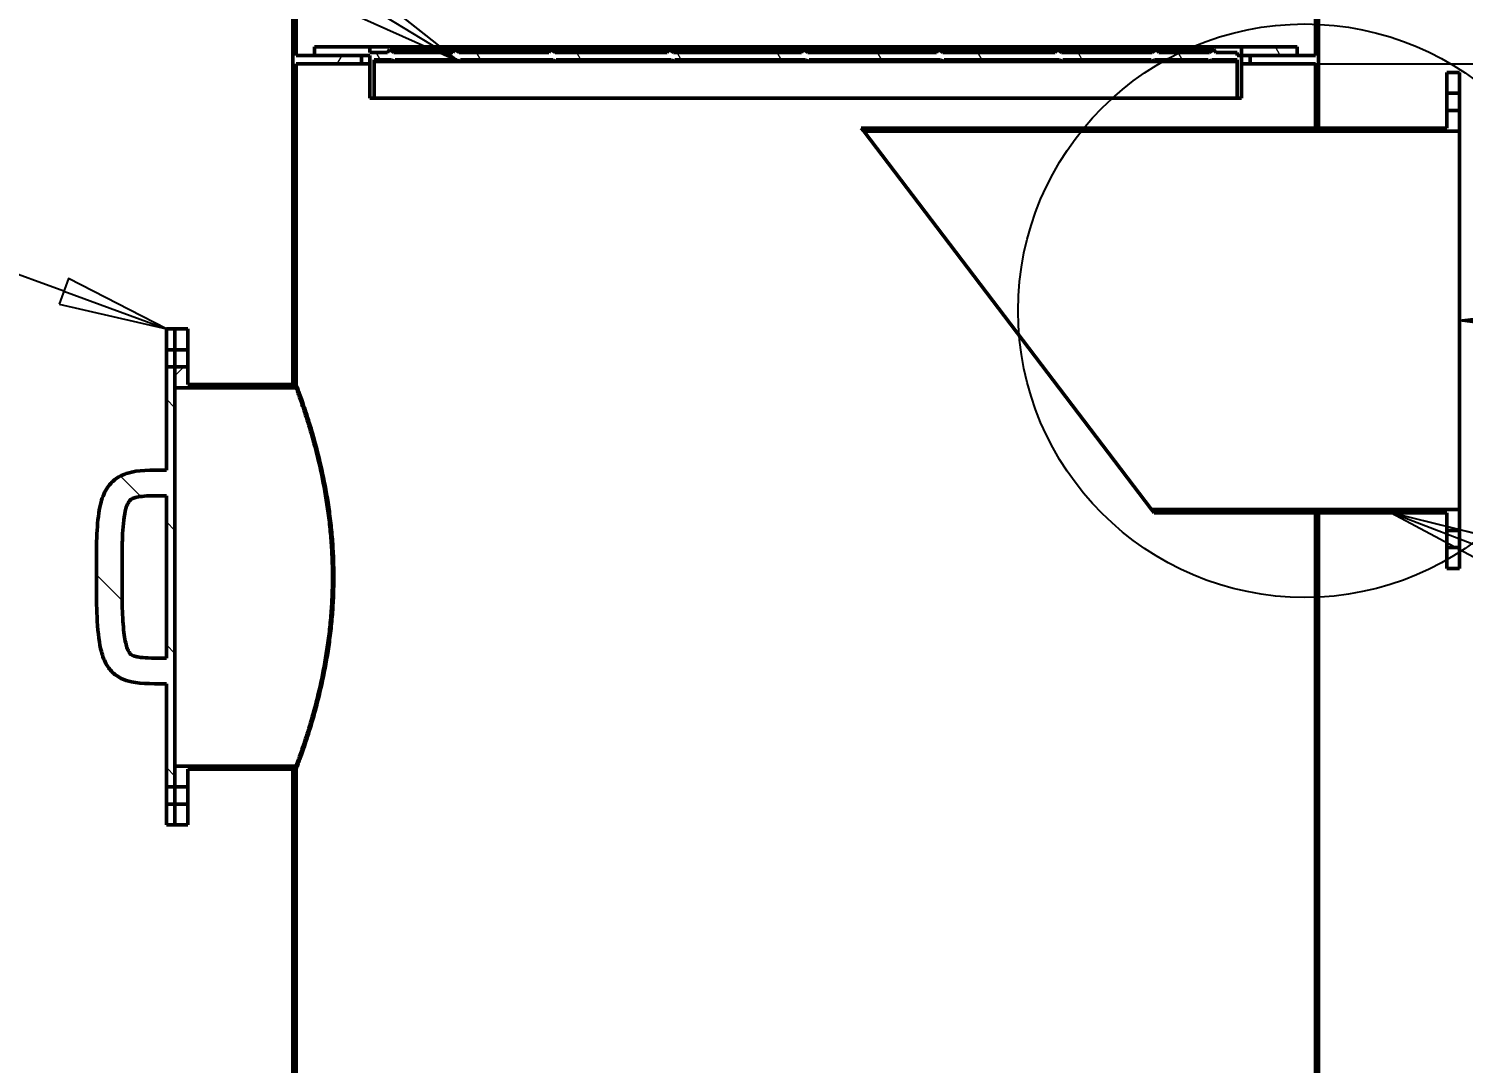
# Model space of a CAD drawing. Header units: millimetres. Extents: x 0 to 19008, y 0 to 13560.
# Drawn here: x 2721 to 4400, y 2950 to 4161 of the extents above; entities that cross this region are included whole.
import ezdxf

# ---------------------------------------------------------------- set-up
doc = ezdxf.new("R2010")
doc.units = ezdxf.units.MM
doc.header["$LTSCALE"] = 32
for name, color, linetype, lineweight in [('剖面线 (ISO)', 7, 'Continuous', 18), ('可见 (ISO)', 7, 'Continuous', 50), ('尺寸 (ISO)', 7, 'Continuous', 25), ('局部视图边界 (ISO)', 7, 'Continuous', 25), ('符号 (ISO)', 7, 'Continuous', 25)]:
    doc.layers.add(name, color=color, linetype=linetype, lineweight=lineweight)
doc.styles.add('标签文本 (ISO)', font='TAHOMA.TTF')
doc.styles.add('注释文本 (ISO)', font='TAHOMA.TTF')
doc.dimstyles.new('默认 (GB)', dxfattribs={"dimscale": 32, "dimtxt": 3.5, "dimasz": 4, "dimexe": 5, "dimexo": 0, "dimgap": 0.75, "dimtad": 1, "dimrnd": 1e-08, "dimdsep": 46, "dimtxsty": '注释文本 (ISO)', "dimblk": 'Filled-1', "dimcen": 0.09, "dimdle": 10, "dimclrd": 256, "dimclre": 256, "dimclrt": 256, "dimaunit": 1, "dimadec": 3, "dimazin": 2, "dimtfac": 1, "dimtmove": 0, "dimatfit": 3, "dimldrblk": 'Filled-1', "dimfxl": 1, "dimtolj": 1, "dimtzin": 0, "dimlwd": -1, "dimlwe": -1, "dimarcsym": 0})
doc.dimstyles.new('默认 - 类型 1 (GB)$7', dxfattribs={"dimscale": 32, "dimtxt": 3.5, "dimasz": 4, "dimexe": 5, "dimexo": 0, "dimgap": 0.75, "dimtad": 1, "dimrnd": 1e-08, "dimdsep": 46, "dimtxsty": '注释文本 (ISO)', "dimblk": 'Filled-1', "dimcen": 0.09, "dimdle": 10, "dimclrd": 256, "dimclre": 256, "dimclrt": 256, "dimaunit": 1, "dimadec": 3, "dimazin": 2, "dimtfac": 1, "dimtmove": 0, "dimatfit": 3, "dimldrblk": 'Filled-1', "dimfxl": 1, "dimtolj": 1, "dimtzin": 0, "dimlwd": -1, "dimlwe": -1, "dimarcsym": 0})

# ---------------------------------------------------------------- blocks, each defined once
blk = doc.blocks.new('引出序号3')
at = {"layer": '符号 (ISO)'}
for p, q in [((67.513, 127.32), (57.013, 127.32)), ((86.321, 120.417), (67.513, 127.32)), ((86.493, 120.887), (86.149, 119.948)), ((90.076, 119.039), (86.493, 120.887)), ((86.321, 120.417), (90.076, 119.039)), ((86.149, 119.948), (90.076, 119.039))]:
    blk.add_line(p, q, dxfattribs=at)
at = {"layer": '符号 (ISO)', "flags": 128}
blk.add_lwpolyline([(86.149, 119.948), (90.076, 119.039), (86.493, 120.887), (86.149, 119.948)], dxfattribs=at)
at = {"layer": '符号 (ISO)'}
blk.add_solid([(86.149, 119.948), (90.076, 119.039), (86.493, 120.887), (86.149, 119.948)], dxfattribs=at)
at = {"layer": '符号 (ISO)', "insert": (62.263, 131.832), "char_height": 3.5, "attachment_point": 5, "style": '注释文本 (ISO)'}
blk.add_mtext('9', dxfattribs=at)
blk = doc.blocks.new('引出序号4')
at = {"layer": '符号 (ISO)'}
for p, q in [((138.6, 110.886), (134.866, 112.32)), ((138.779, 111.353), (134.866, 112.32)), ((134.866, 112.32), (138.421, 110.419))]:
    blk.add_line(p, q, dxfattribs=at)
at = {"layer": '符号 (ISO)', "flags": 128}
blk.add_lwpolyline([(138.779, 111.353), (134.866, 112.32), (138.421, 110.419), (138.779, 111.353)], dxfattribs=at)
at = {"layer": '符号 (ISO)'}
blk.add_solid([(138.779, 111.353), (134.866, 112.32), (138.421, 110.419), (138.779, 111.353)], dxfattribs=at)
blk = doc.blocks.new('引出序号5')
at = {"layer": '符号 (ISO)'}
for p, q in [((62.845, 151.767), (52.345, 151.767)), ((97.363, 130.892), (62.845, 151.767)), ((97.621, 131.319), (97.104, 130.464)), ((100.785, 128.822), (97.621, 131.319)), ((97.363, 130.892), (100.785, 128.822)), ((97.104, 130.464), (100.785, 128.822))]:
    blk.add_line(p, q, dxfattribs=at)
at = {"layer": '符号 (ISO)', "flags": 128}
blk.add_lwpolyline([(97.104, 130.464), (100.785, 128.822), (97.621, 131.319), (97.104, 130.464)], dxfattribs=at)
at = {"layer": '符号 (ISO)'}
blk.add_solid([(97.104, 130.464), (100.785, 128.822), (97.621, 131.319), (97.104, 130.464)], dxfattribs=at)
at = {"layer": '符号 (ISO)', "insert": (57.595, 156.142), "char_height": 3.5, "attachment_point": 5, "style": '注释文本 (ISO)'}
blk.add_mtext('7', dxfattribs=at)
blk = doc.blocks.new('Filled-1')
at = {"color": 0}
for p, q in [((0, 0), (-1, 0.125)), ((-1, 0.125), (-1, -0.125)), ((-1, 0), (0, 0)), ((-1, -0.125), (0, 0))]:
    blk.add_line(p, q, dxfattribs=at)
at = {"color": 0, "flags": 128}
blk.add_lwpolyline([(-1, -0.125), (0, 0), (-1, 0.125), (-1, -0.125)], dxfattribs=at)
at = {"color": 0}
blk.add_solid([(-1, -0.125), (0, 0), (-1, 0.125), (-1, -0.125)], dxfattribs=at)
blk = doc.blocks.new('_DotSmall')
at = {"color": 0, "linetype": 'ByBlock', "const_width": 0.5}
blk.add_lwpolyline([(-0.0625, 0, 1), (0.0625, 0, 1)], format="xyb", close=True, dxfattribs=at)
blk = doc.blocks.new('*D41')
at = {"layer": 'Defpoints', "color": 0, "transparency": 16777216}
for p in [(4226.8, 4119.3), (5046.9, 4119.3), (3646.5, 1873)]:
    blk.add_point(p, dxfattribs=at)
at = {"layer": '尺寸 (ISO)', "transparency": 16777216}
for p, q in [((4226.8, 4119.3), (5206.9, 4119.3)), ((5046.9, 1873), (5046.9, 4119.3)), ((3646.5, 1873), (5206.9, 1873))]:
    blk.add_line(p, q, dxfattribs=at)
at = {"layer": '尺寸 (ISO)', "transparency": 16777216, "xscale": 128, "yscale": 128, "zscale": 128}
for p, rotation in [((5046.9, 4119.3), 90), ((5046.9, 1873), 270)]:
    blk.add_blockref('_DotSmall', p, dxfattribs=dict(at, rotation=rotation))
at = {"layer": '尺寸 (ISO)', "transparency": 16777216, "insert": (4906.2, 2835.5), "char_height": 112, "attachment_point": 1, "rotation": 90, "style": '注释文本 (ISO)'}
blk.add_mtext('\\A1;2250', dxfattribs=at)
blk = doc.blocks.new('*D42')
at = {"layer": 'Defpoints', "color": 0, "transparency": 16777216}
for p in [(4226.8, 10119.3), (5046.9, 10119.3), (4226.8, 4119.3)]:
    blk.add_point(p, dxfattribs=at)
at = {"layer": '尺寸 (ISO)', "transparency": 16777216}
for p, q in [((4226.8, 10119.3), (5206.9, 10119.3)), ((5046.9, 4119.3), (5046.9, 10119.3)), ((4226.8, 4119.3), (5206.9, 4119.3))]:
    blk.add_line(p, q, dxfattribs=at)
at = {"layer": '尺寸 (ISO)', "transparency": 16777216, "xscale": 128, "yscale": 128, "zscale": 128}
for p, rotation in [((5046.9, 10119.3), 90), ((5046.9, 4119.3), 270)]:
    blk.add_blockref('_DotSmall', p, dxfattribs=dict(at, rotation=rotation))
at = {"layer": '尺寸 (ISO)', "transparency": 16777216, "insert": (4906.3, 6957.7), "char_height": 112, "attachment_point": 1, "rotation": 90, "style": '注释文本 (ISO)'}
blk.add_mtext('\\A1;6000', dxfattribs=at)
blk = doc.blocks.new('*D46')
at = {"layer": 'Defpoints', "color": 0, "transparency": 16777216}
for p in [(3630.5, 12619.3), (4180.5, 873), (5394.1, 873)]:
    blk.add_point(p, dxfattribs=at)
at = {"layer": '尺寸 (ISO)', "transparency": 16777216}
for p, q in [((3630.5, 12619.3), (5554.1, 12619.3)), ((5394.1, 12491.3), (5394.1, 1001)), ((4180.5, 873), (5554.1, 873))]:
    blk.add_line(p, q, dxfattribs=at)
at = {"layer": '尺寸 (ISO)', "transparency": 16777216, "xscale": 128, "yscale": 128, "zscale": 128}
for p, rotation in [((5394.1, 12619.3), 90), ((5394.1, 873), 270)]:
    blk.add_blockref('Filled-1', p, dxfattribs=dict(at, rotation=rotation))
at = {"layer": '尺寸 (ISO)', "transparency": 16777216, "insert": (5253.5, 6547.5), "char_height": 112, "attachment_point": 1, "rotation": 90, "style": '注释文本 (ISO)'}
blk.add_mtext('\\A1;11750', dxfattribs=at)
blk = doc.blocks.new('二维局部视图3')
at = {"layer": '局部视图边界 (ISO)'}
blk.add_circle((131.702, 119.706), 10.482, dxfattribs=at)
at = {"layer": '局部视图边界 (ISO)', "insert": (136.566, 131.014), "char_height": 5.25, "attachment_point": 7, "style": '标签文本 (ISO)'}
blk.add_mtext('N', dxfattribs=at)

msp = doc.modelspace()

# ---------------------------------------------------------------- hatches: boundary and pattern name
at = {"layer": '剖面线 (ISO)'}
h = msp.add_hatch(dxfattribs=at)
h.set_pattern_fill('ANSI31', color=256, scale=812.8, angle=14.9999778, style=0)
h.set_pattern_definition([(60, (0, 0), (-87.9882, 50.8), [])])
h.paths.add_polyline_path([(3034.2394, 3294.2543), (3030.5394, 3294.2543), (3030.5394, 2219.2543), (3034.2394, 2219.2543)])
h.paths.add_polyline_path([(4230.5394, 3594.2543), (4226.8394, 3594.2543), (4226.8394, 2219.2543), (4230.5394, 2219.2543)])
h.paths.add_polyline_path([(3110.5394, 4119.2543), (3110.5394, 4129.2543), (3055.5394, 4129.2543), (3034.2394, 4129.2543), (3034.2394, 4494.2543), (3030.5394, 4494.2543), (3030.5394, 3744.2543), (3034.2394, 3744.2543), (3034.2394, 4119.2543)])
h.paths.add_polyline_path([(3110.5394, 11919.2543), (3110.5394, 11929.2543), (3055.5394, 11929.2543), (3034.2394, 11929.2543), (3034.2394, 12119.2543), (3030.5394, 12119.2543), (3030.5394, 10734.2543), (3034.2394, 10734.2543), (3034.2394, 11919.2543)])
h.paths.add_polyline_path([(4150.5394, 11929.2543), (4150.5394, 11919.2543), (4226.8394, 11919.2543), (4226.8394, 11142.9543), (4226.8394, 11142.7543), (4230.5394, 11142.7543), (4230.5394, 11142.9543), (4230.5394, 12119.2543), (4226.8394, 12119.2543), (4226.8394, 11929.2543), (4205.5394, 11929.2543)])
h.paths.add_polyline_path([(3034.2394, 10109.2543), (3110.5394, 10109.2543), (3110.5394, 10119.2543), (3055.5394, 10119.2543), (3034.2394, 10119.2543), (3034.2394, 10284.2543), (3030.5394, 10284.2543), (3030.5394, 4944.2543), (3034.2394, 4944.2543)])
h.paths.add_polyline_path([(4150.5394, 10109.2543), (4226.8394, 10109.2543), (4226.8394, 4129.2543), (4205.5394, 4129.2543), (4150.5394, 4129.2543), (4150.5394, 4119.2543), (4226.8394, 4119.2543), (4226.8394, 4044.2543), (4230.5394, 4044.2543), (4230.5394, 11095.5543), (4230.5394, 11095.7543), (4226.8394, 11095.7543), (4226.8394, 11095.5543), (4226.8394, 10119.2543), (4205.5394, 10119.2543), (4150.5394, 10119.2543)])
h = msp.add_hatch(dxfattribs=at)
h.set_pattern_fill('ANSI31', color=256, scale=812.8, angle=75.0001754, style=0)
h.set_pattern_definition([(120.0002, (0, 0), (-87.988, -50.8003), [])])
h.paths.add_polyline_path([(3143.6008, 4136.3293), (3141.0751, 4132.7636), (3120.5394, 4132.7636), (3120.5394, 4139.2543), (3055.5394, 4139.2543), (3055.5394, 4129.2543), (3110.5394, 4129.2543), (3120.5394, 4129.2543), (3120.5394, 4124.2118), (3120.5394, 4079.2543), (3125.5394, 4079.2543), (3125.5394, 4124.2118), (3145.9447, 4124.2118), (3148.6571, 4122.2906), (3150.0179, 4124.2118), (3222.4175, 4124.2118), (3225.1299, 4122.2906), (3226.4907, 4124.2118), (3334.613, 4124.2118), (3337.3254, 4122.2906), (3338.6862, 4124.2118), (3473.2431, 4124.2118), (3475.9555, 4122.2906), (3477.3163, 4124.2118), (3630.3946, 4124.2118), (3633.107, 4122.2906), (3634.4678, 4124.2118), (3788.3635, 4124.2118), (3791.0759, 4122.2906), (3792.4367, 4124.2118), (3927.3013, 4124.2118), (3930.0138, 4122.2906), (3931.3746, 4124.2118), (4034.5882, 4124.2118), (4035.949, 4122.2906), (4038.6614, 4124.2118), (4101.5504, 4124.2118), (4102.9112, 4122.2906), (4105.6237, 4124.2118), (4135.5394, 4124.2118), (4135.5394, 4079.2543), (4140.5394, 4079.2543), (4140.5394, 4129.2543), (4135.5394, 4129.2543), (4135.5394, 4132.7636), (4110.4932, 4132.7636), (4107.9675, 4136.3293), (4102.9333, 4132.7636), (4043.531, 4132.7636), (4041.0053, 4136.3293), (4035.9711, 4132.7636), (3929.9917, 4132.7636), (3924.9575, 4136.3293), (3922.4318, 4132.7636), (3791.0538, 4132.7636), (3786.0196, 4136.3293), (3783.494, 4132.7636), (3633.085, 4132.7636), (3628.0508, 4136.3293), (3625.5251, 4132.7636), (3475.9334, 4132.7636), (3470.8992, 4136.3293), (3468.3735, 4132.7636), (3337.3033, 4132.7636), (3332.2691, 4136.3293), (3329.7435, 4132.7636), (3225.1078, 4132.7636), (3220.0736, 4136.3293), (3217.5479, 4132.7636), (3148.635, 4132.7636)])
h.paths.add_polyline_path([(4140.5394, 4129.2543), (4150.5394, 4129.2543), (4205.5394, 4129.2543), (4205.5394, 4139.2543), (4140.5394, 4139.2543)])
h = msp.add_hatch(dxfattribs=at)
h.set_pattern_fill('ANSI31', color=256, scale=812.8, angle=105.0002455, style=0)
h.set_pattern_definition([(150.0002, (0, 0), (-50.7996, -87.9884), [])])
h.paths.add_polyline_path([(4380.5443, 3573.6043), (4395.5443, 3573.6043), (4395.5443, 3597.9543), (4035.2282, 3597.9543), (4038.0443, 3594.2543), (4226.8394, 3594.2543), (4230.5394, 3594.2543), (4380.5443, 3594.2543)])
h.paths.add_polyline_path([(4395.5443, 4064.9043), (4380.5443, 4064.9043), (4380.5443, 4044.2543), (4230.5394, 4044.2543), (4226.8394, 4044.2543), (3695.5443, 4044.2543), (3698.3605, 4040.5543), (4395.5443, 4040.5543)])
h.paths.add_polyline_path([(4380.5443, 3529.2543), (4395.5443, 3529.2543), (4395.5443, 3553.6043), (4380.5443, 3553.6043)])
h.paths.add_polyline_path([(4395.5443, 4109.2543), (4380.5443, 4109.2543), (4380.5443, 4084.9043), (4395.5443, 4084.9043)])
h = msp.add_hatch(dxfattribs=at)
h.set_pattern_fill('ANSI31', color=256, scale=812.8, angle=90.0002105, style=0)
h.set_pattern_definition([(135.0002, (0, 0), (-71.8418, -71.8423), [])])
edge = h.paths.add_edge_path()
edge.add_line((2882.4286, 3273.6043), (2892.4286, 3273.6043))
edge.add_line((2892.4286, 3273.6043), (2892.4286, 3297.9543))
edge.add_line((2892.4286, 3297.9543), (2892.4286, 3740.5543))
edge.add_line((2892.4286, 3740.5543), (2892.4286, 3764.9043))
edge.add_line((2892.4286, 3764.9043), (2882.4286, 3764.9043))
edge.add_line((2882.4286, 3764.9043), (2882.4286, 3644.2543))
edge.add_spline(control_points=[(2882.4286, 3644.2543), (2863.5555, 3644.2543), (2849.2361, 3644.2543), (2832.2858, 3639.2571), (2827.565, 3637.0897), (2818.8487, 3630.7136), (2815.2524, 3626.6766), (2809.1755, 3616.6722), (2806.9488, 3610.6577), (2801.1104, 3586.7717), (2800.5645, 3562.6576), (2800.4878, 3530.9403), (2800.4819, 3514.5309), (2800.5603, 3493.2184), (2800.7431, 3480.2259), (2802.4074, 3452.6403), (2803.9519, 3441.1124), (2807.8058, 3426.4905), (2809.8254, 3420.9783), (2815.3179, 3411.8188), (2818.4244, 3408.1605), (2827.0185, 3401.3304), (2832.1863, 3399.0769), (2848.6664, 3394.2543), (2862.8352, 3394.2543), (2882.4286, 3394.2543)], knot_values=[-43.696656304, -43.696656304, -43.696656304, -43.696656304, -37.789086569, -37.789086569, -35.25698667, -35.25698667, -32.612282893, -32.612282893, -29.656253231, -29.656253231, -21.926235823, -21.926235823, -19.788603883, -19.788603883, -16.570939402, -16.570939402, -12.728044649, -12.728044649, -10.366487452, -10.366487452, -8.370031356, -8.370031356, -5.878022287, -5.878022287, 0, 0, 0, 0], degree=3, periodic=0)
edge.add_line((2882.4286, 3394.2543), (2882.4286, 3273.6043))
edge = h.paths.add_edge_path(flags=0)
edge.add_spline(control_points=[(2882.4286, 3614.2543), (2876.1147, 3614.2543), (2870.5822, 3614.2501), (2865.7894, 3614.136), (2861.1539, 3614.0256), (2857.2118, 3613.8099), (2853.9461, 3613.4583), (2850.7489, 3613.1141), (2848.2082, 3612.639), (2846.2614, 3612.0973), (2844.3793, 3611.5736), (2843.0592, 3611.0025), (2842.0633, 3610.435), (2841.1005, 3609.8863), (2840.4169, 3609.3453), (2839.7501, 3608.6572), (2839.1054, 3607.9919), (2838.4736, 3607.1684), (2837.8177, 3606.0303), (2837.1836, 3604.93), (2836.5385, 3603.5366), (2835.9278, 3601.8374), (2834.7613, 3598.5914), (2833.7488, 3594.2301), (2832.9913, 3589.2167), (2832.2835, 3584.5322), (2831.7815, 3579.2902), (2831.4286, 3573.9579), (2831.0989, 3568.9755), (2830.8964, 3563.927), (2830.7648, 3559.0545), (2830.6419, 3554.5017), (2830.5806, 3550.0995), (2830.5457, 3545.9172), (2830.513, 3542.0092), (2830.5033, 3538.2916), (2830.499, 3534.7358), (2830.4911, 3528.171), (2830.4941, 3522.1836), (2830.4965, 3516.0107), (2830.4985, 3510.638), (2830.5028, 3505.0921), (2830.5554, 3499.1186), (2830.6012, 3493.9194), (2830.6844, 3488.4002), (2830.8619, 3482.6309), (2831.0144, 3477.6702), (2831.2374, 3472.527), (2831.578, 3467.3938), (2831.8749, 3462.9179), (2832.2624, 3458.4499), (2832.7694, 3454.222), (2833.2114, 3450.5357), (2833.7448, 3447.0409), (2834.3749, 3443.9233), (2834.9243, 3441.2051), (2835.549, 3438.7753), (2836.2203, 3436.7397), (2836.8056, 3434.9649), (2837.4248, 3433.4942), (2838.0281, 3432.3411), (2838.5606, 3431.3234), (2839.0748, 3430.5544), (2839.5639, 3429.953), (2839.9896, 3429.4296), (2840.395, 3429.0275), (2840.8512, 3428.6579), (2841.2482, 3428.3361), (2841.6876, 3428.0366), (2842.2514, 3427.729), (2843.2211, 3427.2002), (2844.5835, 3426.642), (2846.6229, 3426.136), (2848.1399, 3425.7596), (2850.0218, 3425.4193), (2852.2993, 3425.1472), (2855.6467, 3424.7473), (2859.8424, 3424.4999), (2864.9282, 3424.3778), (2869.8913, 3424.2587), (2875.7001, 3424.2543), (2882.4286, 3424.2543)], knot_values=[1, 1, 1, 1, 1.032805, 1.032805, 1.032805, 1.064533832, 1.064533832, 1.064533832, 1.095596634, 1.095596634, 1.095596634, 1.125627975, 1.125627975, 1.125627975, 1.154662104, 1.154662104, 1.154662104, 1.182732134, 1.182732134, 1.182732134, 1.20987008, 1.20987008, 1.20987008, 1.261710504, 1.261710504, 1.261710504, 1.310149678, 1.310149678, 1.310149678, 1.355410758, 1.355410758, 1.355410758, 1.397702258, 1.397702258, 1.397702258, 1.437219013, 1.437219013, 1.437219013, 1.510176009, 1.510176009, 1.510176009, 1.573675111, 1.573675111, 1.573675111, 1.628942406, 1.628942406, 1.628942406, 1.676464586, 1.676464586, 1.676464586, 1.717900493, 1.717900493, 1.717900493, 1.75402961, 1.75402961, 1.75402961, 1.78553159, 1.78553159, 1.78553159, 1.812999041, 1.812999041, 1.812999041, 1.837241204, 1.837241204, 1.837241204, 1.858340695, 1.858340695, 1.858340695, 1.876704922, 1.876704922, 1.876704922, 1.908286277, 1.908286277, 1.908286277, 1.931778242, 1.931778242, 1.931778242, 1.966305764, 1.966305764, 1.966305764, 2, 2, 2, 2], degree=3, periodic=0)
edge.add_line((2882.4286, 3424.2543), (2882.4286, 3614.2543))
h.paths.add_polyline_path([(2892.4286, 3809.2543), (2882.4286, 3809.2543), (2882.4286, 3784.9043), (2892.4286, 3784.9043)])
h.paths.add_polyline_path([(2882.4286, 3229.2543), (2892.4286, 3229.2543), (2892.4286, 3253.6043), (2882.4286, 3253.6043)])
h = msp.add_hatch(dxfattribs=at)
h.set_pattern_fill('ANSI31', color=256, scale=812.8, style=0)
h.set_pattern_definition([(45, (0, 0), (-71.842, 71.842), [])])
h.paths.add_polyline_path([(2907.4286, 3764.9043), (2892.4286, 3764.9043), (2892.4286, 3740.5543), (3034.2394, 3740.5543), (3034.2394, 3744.2543), (3030.5394, 3744.2543), (2907.4286, 3744.2543)])
h.paths.add_polyline_path([(2892.4286, 3273.6043), (2907.4286, 3273.6043), (2907.4286, 3294.2543), (3030.5394, 3294.2543), (3034.2394, 3294.2543), (3034.2394, 3297.9543), (2892.4286, 3297.9543)])
h.paths.add_polyline_path([(2907.4286, 3809.2543), (2892.4286, 3809.2543), (2892.4286, 3784.9043), (2907.4286, 3784.9043)])
h.paths.add_polyline_path([(2892.4286, 3229.2543), (2907.4286, 3229.2543), (2907.4286, 3253.6043), (2892.4286, 3253.6043)])

# ---------------------------------------------------------------- linework, layer by layer
at = {"layer": '可见 (ISO)'}
for p, q in [((4230.5394, 4044.2543), (4230.5394, 11095.7543)), ((4226.8394, 10109.2543), (4226.8394, 4129.2543)), ((3030.5394, 4494.2543), (3030.5394, 3744.2543)), ((3034.2394, 4129.2543), (3034.2394, 4494.2543)), ((3120.5394, 4139.2543), (3055.5394, 4139.2543)), ((3055.5394, 4139.2543), (3055.5394, 4129.2543)), ((3120.5394, 4132.7636), (3120.5394, 4139.2543)), ((3120.5394, 4139.2543), (4140.5394, 4139.2543)), ((3141.0751, 4132.7636), (3120.5394, 4132.7636)), ((3143.6008, 4136.3293), (3141.0751, 4132.7636)), ((3148.635, 4132.7636), (3143.6008, 4136.3293)), ((3146.122, 4136.3293), (3220.0736, 4136.3293)), ((3217.5479, 4132.7636), (3148.635, 4132.7636)), ((3220.0736, 4136.3293), (3217.5479, 4132.7636)), ((3225.1078, 4132.7636), (3220.0736, 4136.3293)), ((3220.0736, 4136.3293), (3332.2691, 4136.3293)), ((3329.7435, 4132.7636), (3225.1078, 4132.7636)), ((3332.2691, 4136.3293), (3329.7435, 4132.7636)), ((3337.3033, 4132.7636), (3332.2691, 4136.3293)), ((3332.2691, 4136.3293), (3470.8992, 4136.3293)), ((3468.3735, 4132.7636), (3337.3033, 4132.7636)), ((3470.8992, 4136.3293), (3468.3735, 4132.7636)), ((3475.9334, 4132.7636), (3470.8992, 4136.3293)), ((3470.8992, 4136.3293), (3628.0508, 4136.3293)), ((3625.5251, 4132.7636), (3475.9334, 4132.7636)), ((3628.0508, 4136.3293), (3625.5251, 4132.7636)), ((3633.085, 4132.7636), (3628.0508, 4136.3293)), ((3628.0508, 4136.3293), (3786.0196, 4136.3293)), ((3783.494, 4132.7636), (3633.085, 4132.7636)), ((3786.0196, 4136.3293), (3783.494, 4132.7636)), ((3791.0538, 4132.7636), (3786.0196, 4136.3293)), ((3786.0196, 4136.3293), (3924.9575, 4136.3293)), ((3922.4318, 4132.7636), (3791.0538, 4132.7636)), ((3924.9575, 4136.3293), (3922.4318, 4132.7636)), ((3929.9917, 4132.7636), (3924.9575, 4136.3293)), ((3924.9575, 4136.3293), (4041.0053, 4136.3293)), ((4035.9711, 4132.7636), (3929.9917, 4132.7636)), ((4041.0053, 4136.3293), (4035.9711, 4132.7636)), ((4043.531, 4132.7636), (4041.0053, 4136.3293)), ((4041.0053, 4136.3293), (4107.9675, 4136.3293)), ((4102.9333, 4132.7636), (4043.531, 4132.7636)), ((4107.9675, 4136.3293), (4102.9333, 4132.7636)), ((4110.4932, 4132.7636), (4107.9675, 4136.3293)), ((4135.5394, 4132.7636), (4110.4932, 4132.7636)), ((4135.5394, 4129.2543), (4135.5394, 4132.7636)), ((4205.5394, 4139.2543), (4140.5394, 4139.2543)), ((4140.5394, 4139.2543), (4140.5394, 4129.2543)), ((4205.5394, 4129.2543), (4205.5394, 4139.2543)), ((3110.5394, 4129.2543), (3034.2394, 4129.2543)), ((3034.2394, 3744.2543), (3034.2394, 4119.2543)), ((3034.2394, 4119.2543), (3110.5394, 4119.2543)), ((3055.5394, 4129.2543), (3120.5394, 4129.2543)), ((3110.5394, 4119.2543), (3110.5394, 4129.2543)), ((3120.5394, 4119.2543), (3110.5394, 4119.2543)), ((3120.5394, 4129.2543), (3120.5394, 4124.2118)), ((3120.5394, 4124.2118), (3120.5394, 4079.2543)), ((3125.5394, 4079.2543), (3125.5394, 4124.2118)), ((3125.5394, 4124.2118), (3145.9447, 4124.2118)), ((4135.5218, 4122.2385), (3125.557, 4122.2385)), ((3145.9447, 4124.2118), (3148.6571, 4122.2906)), ((3148.6571, 4122.2906), (3150.0179, 4124.2118)), ((3150.0179, 4124.2118), (3222.4175, 4124.2118)), ((3222.4175, 4124.2118), (3225.1299, 4122.2906)), ((3225.1299, 4122.2906), (3226.4907, 4124.2118)), ((3226.4907, 4124.2118), (3334.613, 4124.2118)), ((3334.613, 4124.2118), (3337.3254, 4122.2906)), ((3337.3254, 4122.2906), (3338.6862, 4124.2118)), ((3338.6862, 4124.2118), (3473.2431, 4124.2118)), ((3473.2431, 4124.2118), (3475.9555, 4122.2906)), ((3475.9555, 4122.2906), (3477.3163, 4124.2118)), ((3477.3163, 4124.2118), (3630.3946, 4124.2118)), ((3630.3946, 4124.2118), (3633.107, 4122.2906)), ((3633.107, 4122.2906), (3634.4678, 4124.2118)), ((3634.4678, 4124.2118), (3788.3635, 4124.2118)), ((3788.3635, 4124.2118), (3791.0759, 4122.2906)), ((3791.0759, 4122.2906), (3792.4367, 4124.2118)), ((3792.4367, 4124.2118), (3927.3013, 4124.2118)), ((3927.3013, 4124.2118), (3930.0138, 4122.2906)), ((3930.0138, 4122.2906), (3931.3746, 4124.2118)), ((3931.3746, 4124.2118), (4034.5882, 4124.2118)), ((4034.5882, 4124.2118), (4035.949, 4122.2906)), ((4035.949, 4122.2906), (4038.6614, 4124.2118)), ((4038.6614, 4124.2118), (4101.5504, 4124.2118)), ((4101.5504, 4124.2118), (4102.9112, 4122.2906)), ((4102.9112, 4122.2906), (4105.6237, 4124.2118)), ((4105.6237, 4124.2118), (4135.5394, 4124.2118)), ((4140.5394, 4129.2543), (4135.5394, 4129.2543)), ((4135.5394, 4124.2118), (4135.5394, 4079.2543)), ((4140.5394, 4129.2543), (4205.5394, 4129.2543)), ((4140.5394, 4079.2543), (4140.5394, 4129.2543)), ((4150.5394, 4119.2543), (4140.5394, 4119.2543)), ((4226.8394, 4129.2543), (4150.5394, 4129.2543)), ((4150.5394, 4129.2543), (4150.5394, 4119.2543)), ((4150.5394, 4119.2543), (4226.8394, 4119.2543)), ((4226.8394, 4119.2543), (4226.8394, 4044.2543)), ((4395.5443, 4109.2543), (4380.5443, 4109.2543)), ((4380.5443, 4109.2543), (4380.5443, 4084.9043)), ((4395.5443, 4084.9043), (4395.5443, 4109.2543)), ((3120.5394, 4079.2543), (3125.5394, 4079.2543)), ((3125.5394, 4079.2543), (4135.5394, 4079.2543)), ((4135.5394, 4079.2543), (4140.5394, 4079.2543)), ((4380.5443, 4084.9043), (4395.5443, 4084.9043)), ((4380.5443, 4064.9043), (4380.5443, 4084.9043)), ((4395.5443, 4084.9043), (4395.5443, 4064.9043)), ((4395.5443, 4064.9043), (4380.5443, 4064.9043)), ((4380.5443, 4064.9043), (4380.5443, 4044.2543)), ((4395.5443, 4040.5543), (4395.5443, 4064.9043)), ((4380.5443, 4044.2543), (3695.5443, 4044.2543)), ((3695.5443, 4044.2543), (3698.3605, 4040.5543)), ((3698.3605, 4040.5543), (4395.5443, 4040.5543)), ((3698.3605, 4040.5543), (4035.2282, 3597.9543)), ((4226.8394, 4044.2543), (4230.5394, 4044.2543)), ((4395.5443, 3597.9543), (4395.5443, 4040.5543)), ((2892.4286, 3809.2543), (2882.4286, 3809.2543)), ((2882.4286, 3809.2543), (2882.4286, 3784.9043)), ((2907.4286, 3809.2543), (2892.4286, 3809.2543)), ((2892.4286, 3809.2543), (2892.4286, 3784.9043)), ((2892.4286, 3784.9043), (2892.4286, 3809.2543)), ((2907.4286, 3784.9043), (2907.4286, 3809.2543)), ((2882.4286, 3784.9043), (2892.4286, 3784.9043)), ((2882.4286, 3764.9043), (2882.4286, 3784.9043)), ((2892.4286, 3784.9043), (2907.4286, 3784.9043)), ((2892.4286, 3764.9043), (2892.4286, 3784.9043)), ((2892.4286, 3784.9043), (2892.4286, 3764.9043)), ((2907.4286, 3784.9043), (2907.4286, 3764.9043)), ((2892.4286, 3764.9043), (2882.4286, 3764.9043)), ((2882.4286, 3764.9043), (2882.4286, 3644.2543)), ((2907.4286, 3764.9043), (2892.4286, 3764.9043)), ((2892.4286, 3764.9043), (2892.4286, 3740.5543)), ((2892.4286, 3273.6043), (2892.4286, 3764.9043)), ((2907.4286, 3744.2543), (2907.4286, 3764.9043)), ((3034.2394, 3744.2543), (2907.4286, 3744.2543)), ((3030.5394, 3744.2543), (3034.2394, 3744.2543)), ((3034.2394, 3740.5543), (3034.2394, 3744.2543)), ((2892.4286, 3740.5543), (3034.2394, 3740.5543)), ((2882.4286, 3614.2543), (2882.4286, 3424.2543)), ((4395.5443, 3597.9543), (4035.2282, 3597.9543)), ((4035.2282, 3597.9543), (4038.0443, 3594.2543)), ((4038.0443, 3594.2543), (4380.5443, 3594.2543)), ((4230.5394, 3594.2543), (4226.8394, 3594.2543)), ((4226.8394, 3594.2543), (4226.8394, 2219.2543)), ((4230.5394, 2219.2543), (4230.5394, 3594.2543)), ((4380.5443, 3594.2543), (4380.5443, 3573.6043)), ((4395.5443, 3573.6043), (4395.5443, 3597.9543)), ((4380.5443, 3573.6043), (4395.5443, 3573.6043)), ((4380.5443, 3553.6043), (4380.5443, 3573.6043)), ((4395.5443, 3573.6043), (4395.5443, 3553.6043)), ((4395.5443, 3553.6043), (4380.5443, 3553.6043)), ((4380.5443, 3553.6043), (4380.5443, 3529.2543)), ((4395.5443, 3529.2543), (4395.5443, 3553.6043)), ((4380.5443, 3529.2543), (4395.5443, 3529.2543)), ((2882.4286, 3394.2543), (2882.4286, 3273.6043)), ((3034.2394, 3297.9543), (2892.4286, 3297.9543)), ((2892.4286, 3297.9543), (2892.4286, 3273.6043)), ((2907.4286, 3273.6043), (2907.4286, 3294.2543)), ((2907.4286, 3294.2543), (3034.2394, 3294.2543)), ((3034.2394, 3294.2543), (3030.5394, 3294.2543)), ((3030.5394, 3294.2543), (3030.5394, 2219.2543)), ((3034.2394, 3294.2543), (3034.2394, 3297.9543)), ((3034.2394, 2219.2543), (3034.2394, 3294.2543)), ((2882.4286, 3273.6043), (2892.4286, 3273.6043)), ((2882.4286, 3253.6043), (2882.4286, 3273.6043)), ((2892.4286, 3273.6043), (2907.4286, 3273.6043)), ((2892.4286, 3253.6043), (2892.4286, 3273.6043)), ((2892.4286, 3273.6043), (2892.4286, 3253.6043)), ((2907.4286, 3273.6043), (2907.4286, 3253.6043)), ((2892.4286, 3253.6043), (2882.4286, 3253.6043)), ((2882.4286, 3253.6043), (2882.4286, 3229.2543)), ((2907.4286, 3253.6043), (2892.4286, 3253.6043)), ((2892.4286, 3253.6043), (2892.4286, 3229.2543)), ((2892.4286, 3229.2543), (2892.4286, 3253.6043)), ((2907.4286, 3229.2543), (2907.4286, 3253.6043)), ((2882.4286, 3229.2543), (2892.4286, 3229.2543)), ((2892.4286, 3229.2543), (2907.4286, 3229.2543))]:
    msp.add_line(p, q, dxfattribs=at)
for centre, major_axis, ratio, start_param, end_param in [((3630.5394, 4023.3553), (510, 0), 0.708307978, 2.823514049, 2.827433388), ((3630.5394, 4124.2118), (-505, 0), 0.467905298, 0, 0.008351196), ((3630.5394, 4124.2118), (-505, 0), 0.467905298, 3.133241457, 3.141592654)]:
    msp.add_ellipse(centre, major_axis=major_axis, ratio=ratio, start_param=start_param, end_param=end_param, dxfattribs=at)
for points, knots in [([(3034.2394, 3744.2543), (3034.2394, 3744.2543), (3034.3684, 3743.9132), (3034.8986, 3742.5025), (3035.2998, 3741.4329), (3036.3695, 3738.551), (3037.038, 3736.7385), (3038.6189, 3732.3864), (3039.5313, 3729.8467), (3042.5747, 3721.2021), (3045.0203, 3714.0487), (3050.292, 3697.5778), (3053.1135, 3688.259), (3058.6004, 3668.4398), (3061.4644, 3657.2383), (3066.889, 3632.8104), (3069.4441, 3619.5839), (3072.6552, 3598.833), (3073.6238, 3591.7593), (3075.3087, 3577.4194), (3076.0248, 3570.1531), (3077.1735, 3555.5593), (3077.6061, 3548.2308), (3078.1783, 3533.6498), (3078.3178, 3526.3972), (3078.3178, 3519.2543)], [102.818448079, 102.818448079, 102.818448079, 102.818448079, 104.959656514, 104.959656514, 107.10086495, 107.10086495, 109.242073385, 109.242073385, 111.38328182, 111.38328182, 115.665698691, 115.665698691, 119.948115562, 119.948115562, 124.233902698, 124.233902698, 128.519689834, 128.519689834, 130.662583401, 130.662583401, 132.805476969, 132.805476969, 134.948370537, 134.948370537, 137.091264105, 137.091264105, 137.091264105, 137.091264105]), ([(3034.2394, 3744.2543), (3034.2394, 3744.2543), (3034.3684, 3743.9132), (3034.8986, 3742.5025), (3035.2998, 3741.4329), (3036.3695, 3738.551), (3037.038, 3736.7385), (3038.6189, 3732.3864), (3039.5313, 3729.8467), (3042.5747, 3721.2021), (3045.0203, 3714.0487), (3050.292, 3697.5778), (3053.1135, 3688.259), (3058.6004, 3668.4398), (3061.4644, 3657.2383), (3066.889, 3632.8104), (3069.4441, 3619.5839), (3072.6552, 3598.833), (3073.6238, 3591.7593), (3075.3087, 3577.4194), (3076.0248, 3570.1531), (3077.1735, 3555.5593), (3077.6061, 3548.2308), (3078.1783, 3533.6498), (3078.3178, 3526.3972), (3078.3178, 3512.1113), (3078.1783, 3504.8588), (3077.6061, 3490.2778), (3077.1735, 3482.9493), (3076.0248, 3468.3554), (3075.3087, 3461.0892), (3073.6238, 3446.7492), (3072.6552, 3439.6755), (3069.4441, 3418.9246), (3066.889, 3405.6981), (3061.4644, 3381.2703), (3058.6004, 3370.0688), (3053.1135, 3350.2495), (3050.292, 3340.9308), (3045.0203, 3324.4598), (3042.5747, 3317.3064), (3039.5313, 3308.6618), (3038.6189, 3306.1221), (3037.038, 3301.77), (3036.3695, 3299.9576), (3035.2998, 3297.0756), (3034.8986, 3296.006), (3034.3684, 3294.5953), (3034.2394, 3294.2543), (3034.2394, 3294.2543)], [34.272816026, 34.272816026, 34.272816026, 34.272816026, 36.414024462, 36.414024462, 38.555232897, 38.555232897, 40.696441333, 40.696441333, 42.837649768, 42.837649768, 47.120066639, 47.120066639, 51.40248351, 51.40248351, 55.688270646, 55.688270646, 59.974057781, 59.974057781, 62.116951349, 62.116951349, 64.259844917, 64.259844917, 66.402738485, 66.402738485, 68.545632052, 68.545632052, 70.68852562, 70.68852562, 72.831419188, 72.831419188, 74.974312756, 74.974312756, 77.117206324, 77.117206324, 81.402993459, 81.402993459, 85.688780595, 85.688780595, 89.971197466, 89.971197466, 94.253614337, 94.253614337, 96.394822772, 96.394822772, 98.536031208, 98.536031208, 100.677239643, 100.677239643, 102.818448079, 102.818448079, 102.818448079, 102.818448079]), ([(3034.2394, 3297.9543), (3034.2394, 3297.9543), (3034.3641, 3298.2894), (3034.8767, 3299.6762), (3035.2646, 3300.7277), (3036.2989, 3303.5611), (3036.9453, 3305.343), (3038.474, 3309.6224), (3039.3562, 3312.1198), (3042.299, 3320.6211), (3044.6636, 3327.6567), (3049.7602, 3343.8585), (3052.4876, 3353.0258), (3057.7903, 3372.5244), (3060.5573, 3383.5444), (3065.7965, 3407.5755), (3068.2634, 3420.5867), (3071.3625, 3440.9978), (3072.2971, 3447.9554), (3073.9227, 3462.0591), (3074.6134, 3469.2053), (3075.7214, 3483.557), (3076.1385, 3490.7634), (3076.6902, 3505.1008), (3076.8247, 3512.2316), (3076.8247, 3526.2769), (3076.6902, 3533.4078), (3076.1385, 3547.7451), (3075.7214, 3554.9516), (3074.6134, 3569.3033), (3073.9227, 3576.4495), (3072.2971, 3590.5532), (3071.3625, 3597.5107), (3068.2634, 3617.9218), (3065.7965, 3630.933), (3060.5573, 3654.9641), (3057.7903, 3665.9841), (3052.4876, 3685.4827), (3049.7602, 3694.6501), (3044.6636, 3710.8518), (3042.299, 3717.8875), (3039.3562, 3726.3887), (3038.474, 3728.8861), (3036.9453, 3733.1655), (3036.2989, 3734.9475), (3035.2646, 3737.7808), (3034.8767, 3738.8323), (3034.3641, 3740.2191), (3034.2394, 3740.5543), (3034.2394, 3740.5543)], [33.696421724, 33.696421724, 33.696421724, 33.696421724, 35.801676596, 35.801676596, 37.906931468, 37.906931468, 40.012186339, 40.012186339, 42.117441211, 42.117441211, 46.327950955, 46.327950955, 50.538460698, 50.538460698, 54.752056386, 54.752056386, 58.965652073, 58.965652073, 61.072449917, 61.072449917, 63.179247761, 63.179247761, 65.286045604, 65.286045604, 67.392843448, 67.392843448, 69.499641292, 69.499641292, 71.606439136, 71.606439136, 73.713236979, 73.713236979, 75.820034823, 75.820034823, 80.033630511, 80.033630511, 84.247226198, 84.247226198, 88.457735942, 88.457735942, 92.668245685, 92.668245685, 94.773500557, 94.773500557, 96.878755429, 96.878755429, 98.9840103, 98.9840103, 101.089265172, 101.089265172, 101.089265172, 101.089265172]), ([(2882.4286, 3644.2543), (2863.5555, 3644.2543), (2849.2361, 3644.2543), (2832.2858, 3639.2571), (2827.565, 3637.0897), (2818.8487, 3630.7136), (2815.2524, 3626.6766), (2809.1755, 3616.6722), (2806.9488, 3610.6577), (2801.1104, 3586.7717), (2800.5645, 3562.6576), (2800.4878, 3530.9403), (2800.4819, 3514.5309), (2800.5603, 3493.2184), (2800.7431, 3480.2259), (2802.4074, 3452.6403), (2803.9519, 3441.1124), (2807.8058, 3426.4905), (2809.8254, 3420.9783), (2815.3179, 3411.8188), (2818.4244, 3408.1605), (2827.0185, 3401.3304), (2832.1863, 3399.0769), (2848.6664, 3394.2543), (2862.8352, 3394.2543), (2882.4286, 3394.2543)], [-43.696656304, -43.696656304, -43.696656304, -43.696656304, -37.789086569, -37.789086569, -35.25698667, -35.25698667, -32.612282893, -32.612282893, -29.656253231, -29.656253231, -21.926235823, -21.926235823, -19.788603883, -19.788603883, -16.570939402, -16.570939402, -12.728044649, -12.728044649, -10.366487452, -10.366487452, -8.370031356, -8.370031356, -5.878022287, -5.878022287, 0, 0, 0, 0]), ([(2882.4286, 3614.2543), (2876.1147, 3614.2543), (2870.5822, 3614.2501), (2865.7894, 3614.136), (2861.1539, 3614.0256), (2857.2118, 3613.8099), (2853.9461, 3613.4583), (2850.7489, 3613.1141), (2848.2082, 3612.639), (2846.2614, 3612.0973), (2844.3793, 3611.5736), (2843.0592, 3611.0025), (2842.0633, 3610.435), (2841.1005, 3609.8863), (2840.4169, 3609.3453), (2839.7501, 3608.6572), (2839.1054, 3607.9919), (2838.4736, 3607.1684), (2837.8177, 3606.0303), (2837.1836, 3604.93), (2836.5385, 3603.5366), (2835.9278, 3601.8374), (2834.7613, 3598.5914), (2833.7488, 3594.2301), (2832.9913, 3589.2167), (2832.2835, 3584.5322), (2831.7815, 3579.2902), (2831.4286, 3573.9579), (2831.0989, 3568.9755), (2830.8964, 3563.927), (2830.7648, 3559.0545), (2830.6419, 3554.5017), (2830.5806, 3550.0995), (2830.5457, 3545.9172), (2830.513, 3542.0092), (2830.5033, 3538.2916), (2830.499, 3534.7358), (2830.4911, 3528.171), (2830.4941, 3522.1836), (2830.4965, 3516.0107), (2830.4985, 3510.638), (2830.5028, 3505.0921), (2830.5554, 3499.1186), (2830.6012, 3493.9194), (2830.6844, 3488.4002), (2830.8619, 3482.6309), (2831.0144, 3477.6702), (2831.2374, 3472.527), (2831.578, 3467.3938), (2831.8749, 3462.9179), (2832.2624, 3458.4499), (2832.7694, 3454.222), (2833.2114, 3450.5357), (2833.7448, 3447.0409), (2834.3749, 3443.9233), (2834.9243, 3441.2051), (2835.549, 3438.7753), (2836.2203, 3436.7397), (2836.8056, 3434.9649), (2837.4248, 3433.4942), (2838.0281, 3432.3411), (2838.5606, 3431.3234), (2839.0748, 3430.5544), (2839.5639, 3429.953), (2839.9896, 3429.4296), (2840.395, 3429.0275), (2840.8512, 3428.6579), (2841.2482, 3428.3361), (2841.6876, 3428.0366), (2842.2514, 3427.729), (2843.2211, 3427.2002), (2844.5835, 3426.642), (2846.6229, 3426.136), (2848.1399, 3425.7596), (2850.0218, 3425.4193), (2852.2993, 3425.1472), (2855.6467, 3424.7473), (2859.8424, 3424.4999), (2864.9282, 3424.3778), (2869.8913, 3424.2587), (2875.7001, 3424.2543), (2882.4286, 3424.2543)], [1, 1, 1, 1, 1.032805, 1.032805, 1.032805, 1.064533832, 1.064533832, 1.064533832, 1.095596634, 1.095596634, 1.095596634, 1.125627975, 1.125627975, 1.125627975, 1.154662104, 1.154662104, 1.154662104, 1.182732134, 1.182732134, 1.182732134, 1.20987008, 1.20987008, 1.20987008, 1.261710504, 1.261710504, 1.261710504, 1.310149678, 1.310149678, 1.310149678, 1.355410758, 1.355410758, 1.355410758, 1.397702258, 1.397702258, 1.397702258, 1.437219013, 1.437219013, 1.437219013, 1.510176009, 1.510176009, 1.510176009, 1.573675111, 1.573675111, 1.573675111, 1.628942406, 1.628942406, 1.628942406, 1.676464586, 1.676464586, 1.676464586, 1.717900493, 1.717900493, 1.717900493, 1.75402961, 1.75402961, 1.75402961, 1.78553159, 1.78553159, 1.78553159, 1.812999041, 1.812999041, 1.812999041, 1.837241204, 1.837241204, 1.837241204, 1.858340695, 1.858340695, 1.858340695, 1.876704922, 1.876704922, 1.876704922, 1.908286277, 1.908286277, 1.908286277, 1.931778242, 1.931778242, 1.931778242, 1.966305764, 1.966305764, 1.966305764, 2, 2, 2, 2]), ([(3078.3178, 3519.2543), (3078.3178, 3512.1113), (3078.1783, 3504.8588), (3077.6061, 3490.2778), (3077.1735, 3482.9493), (3076.0248, 3468.3554), (3075.3087, 3461.0892), (3073.6238, 3446.7492), (3072.6552, 3439.6755), (3069.4441, 3418.9246), (3066.889, 3405.6981), (3061.4644, 3381.2703), (3058.6004, 3370.0688), (3053.1135, 3350.2495), (3050.292, 3340.9308), (3045.0203, 3324.4598), (3042.5747, 3317.3064), (3039.5313, 3308.6618), (3038.6189, 3306.1221), (3037.038, 3301.77), (3036.3695, 3299.9576), (3035.2998, 3297.0756), (3034.8986, 3296.006), (3034.3684, 3294.5953), (3034.2394, 3294.2543), (3034.2394, 3294.2543)], [0, 0, 0, 0, 2.142893568, 2.142893568, 4.285787136, 4.285787136, 6.428680703, 6.428680703, 8.571574271, 8.571574271, 12.857361407, 12.857361407, 17.143148542, 17.143148542, 21.425565413, 21.425565413, 25.707982284, 25.707982284, 27.84919072, 27.84919072, 29.990399155, 29.990399155, 32.131607591, 32.131607591, 34.272816026, 34.272816026, 34.272816026, 34.272816026])]:
    msp.add_open_spline(points, degree=3, knots=knots, dxfattribs=at)

# ---------------------------------------------------------------- block references
at = {"layer": '局部视图边界 (ISO)', "xscale": 32, "yscale": 32, "zscale": 32}
msp.add_blockref('二维局部视图3', (0, 0), dxfattribs=at)
at = {"layer": '符号 (ISO)', "xscale": 32, "yscale": 32, "zscale": 32}
for name in ['引出序号5', '引出序号3', '引出序号4']:
    msp.add_blockref(name, (0, 0), dxfattribs=at)

# ---------------------------------------------------------------- dimensions: what is measured, and where the dimension line sits
at = {"layer": '尺寸 (ISO)'}
for base, p1, p2, override, picture, middle in [((5394.1026, 873.0043), (3630.5394, 12619.2543), (4180.5394, 873.0043), {"dimgap": 0.75, "dimdec": 2, "dimlfac": 1.000319, "dimtol": 0, "dimlim": 0, "dimtp": 0, "dimtm": 0, "dimtdec": 2, "dimtofl": 0, "dimatfit": 1}, '*D46', (5394.1026, 6746.1293)), ((5046.8667, 10119.2543), (4226.8394, 4119.2543), (4226.8394, 10119.2543), {"dimgap": 0.75, "dimdec": 2, "dimblk1": 'DotSmall', "dimblk2": 'DotSmall', "dimsah": 1, "dimdle": 0, "dimtol": 0, "dimlim": 0, "dimtp": 0, "dimtm": 0, "dimtdec": 2, "dimtofl": 0, "dimatfit": 1}, '*D42', (5046.8667, 7119.5743)), ((5046.8667, 4119.2543), (3646.5394, 1872.9543), (4226.8394, 4119.2543), {"dimgap": 0.75, "dimdec": 2, "dimlfac": 1.001647, "dimblk1": 'DotSmall', "dimblk2": 'DotSmall', "dimsah": 1, "dimdle": 0, "dimtol": 0, "dimlim": 0, "dimtp": 0, "dimtm": 0, "dimtdec": 2, "dimtofl": 0, "dimatfit": 1}, '*D41', (5046.8667, 2996.4243))]:
    dim = msp.add_linear_dim(base=base, p1=p1, p2=p2, angle=90, dimstyle='默认 (GB)', override=override, dxfattribs=at)
    dim.commit()
    dim.dimension.update_dxf_attribs({"geometry": picture, "text_midpoint": middle, "dimtype": 160})

# ---------------------------------------------------------------- leaders
at = {"layer": '符号 (ISO)', "annotation_type": 0, "has_hookline": 1, "hookline_direction": 0, "text_width": 70.4795}
msp.add_leader([(4395.5443, 3819.2543), (4845.7594, 3817.0239)], dimstyle='默认 - 类型 1 (GB)$7', override={"dimgap": 0, "dimtad": 1}, dxfattribs=at)

doc.saveas('drawing.dxf')
